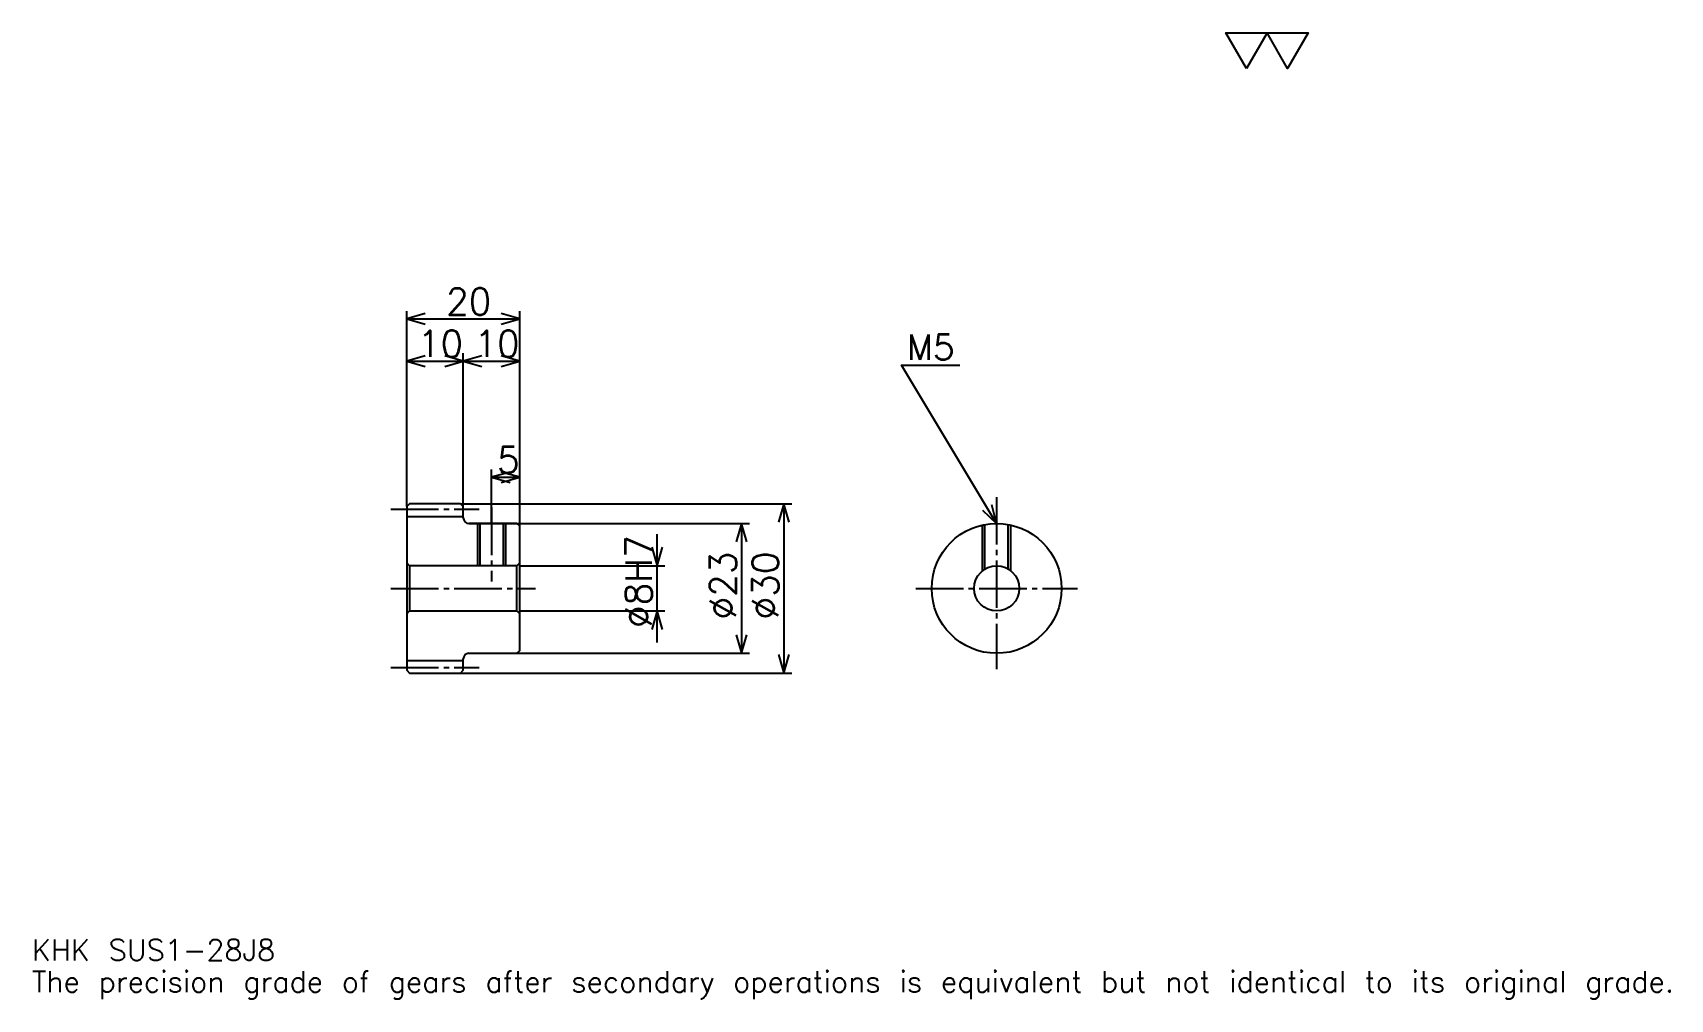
# Model space of a CAD drawing. Extents: x 10 to 299, y 3 to 175.
import ezdxf

# ---------------------------------------------------------------- set-up
doc = ezdxf.new("R2010")
doc.units = 0
doc.linetypes.add('DASHDOT', pattern=[11.217392, 8.413043, -0.934783, 0.934783, -0.934783])
doc.layers.get('0').update_dxf_attribs({"linetype": 'CONTINUOUS'})
doc.layers.add('DASHDOT', color=6, linetype='DASHDOT')
doc.styles.add('KANJI', font='TXT', dxfattribs={"bigfont": 'BIGFONT'})

msp = doc.modelspace()

# ---------------------------------------------------------------- linework, layer by layer
at = {"color": 5}
for p, q in [((75.717392, 91.184784), (75.717392, 125.304352)), ((95.717392, 91.184784), (95.717392, 125.304352)), ((75.717392, 123.902176), (95.717392, 123.902176)), ((75.717392, 116.423912), (85.717392, 116.423912)), ((85.717392, 91.184784), (85.717392, 117.82608)), ((85.717392, 116.423912), (95.717392, 116.423912)), ((90.717392, 91.184784), (90.717392, 97.260872)), ((90.717392, 95.858696), (95.717392, 95.858696)), ((75.717392, 90.684784), (75.717392, 91.184784)), ((85.217392, 91.184784), (95.717392, 91.184784)), ((85.717392, 90.684784), (85.717392, 91.184784)), ((90.717392, 87.684784), (90.717392, 91.184784)), ((95.717392, 91.184784), (143.858704, 91.184784)), ((95.717392, 87.184784), (95.717392, 91.184784)), ((142.456528, 91.184784), (142.456528, 61.184784)), ((86.717392, 87.684784), (95.717392, 87.684784)), ((95.717392, 87.684784), (136.380432, 87.684784)), ((134.978256, 87.684784), (134.978256, 64.684784)), ((120.021744, 66.576088), (120.021744, 85.79348)), ((95.717392, 80.184784), (121.423912, 80.184784)), ((95.717392, 72.184784), (121.423912, 72.184784)), ((86.717392, 64.684784), (95.717392, 64.684784)), ((95.717392, 64.684784), (136.380432, 64.684784)), ((85.217392, 61.184784), (95.717392, 61.184784)), ((95.717392, 61.184784), (143.858704, 61.184784))]:
    msp.add_line(p, q, dxfattribs=at)
at = {"color": 4}
for p, q in [((75.717392, 88.934784), (85.717392, 88.934784)), ((76.217392, 80.184784), (76.217392, 72.184784)), ((95.217392, 80.184784), (95.717392, 80.684784)), ((95.217392, 72.184784), (95.717392, 71.684784)), ((75.717392, 63.434784), (85.717392, 63.434784))]:
    msp.add_line(p, q, dxfattribs=at)
at = {"color": 7}
msp.add_lwpolyline([(224.347824, 168.260864), (220.702179, 174.580002), (235.284775, 174.580002), (231.63913, 168.260864), (227.993469, 174.580002), (224.347824, 168.260864)], dxfattribs=at)
at = {"color": 5}
for points in [[(78.989128, 124.83696), (75.717392, 123.902176), (78.989128, 122.967392)], [(92.445648, 122.967392), (95.717392, 123.902176), (92.445648, 124.83696)], [(78.989128, 117.358696), (75.717392, 116.423912), (78.989128, 115.489128)], [(82.445656, 115.489128), (85.717392, 116.423912), (82.445656, 117.358696)], [(88.989128, 117.358696), (85.717392, 116.423912), (88.989128, 115.489128)], [(92.445648, 115.489128), (95.717392, 116.423912), (92.445648, 117.358696)], [(180.130432, 87.684784), (163.304352, 115.728264), (173.58696, 115.728264)], [(93.989136, 96.79348), (90.717392, 95.858696), (93.989136, 94.923912)], [(92.445648, 94.923912), (95.717392, 95.858696), (92.445648, 96.79348)], [(143.391312, 87.913048), (142.456528, 91.184784), (141.521744, 87.913048)], [(177.645569, 90.009338), (180.130432, 87.684784), (179.248703, 90.971222)], [(135.91304, 84.413048), (134.978256, 87.684784), (134.043472, 84.413048)], [(119.08696, 83.45652), (120.021744, 80.184784), (120.956528, 83.45652)], [(120.956528, 68.913048), (120.021744, 72.184784), (119.08696, 68.913048)], [(134.043472, 67.95652), (134.978256, 64.684784), (135.91304, 67.95652)], [(141.521744, 64.45652), (142.456528, 61.184784), (143.391312, 64.45652)]]:
    msp.add_lwpolyline(points, dxfattribs=at)
at = {"color": 4}
for points in [[(85.717392, 88.684784), (85.717392, 90.684784), (85.217392, 91.184784), (76.217392, 91.184784), (75.717392, 90.684784), (75.717392, 71.684784)], [(86.717392, 64.684784), (95.217392, 64.684784), (95.717392, 65.184784), (95.717392, 87.184784), (95.217392, 87.684784), (86.717392, 87.684784)], [(88.217392, 87.684784), (88.217392, 80.184784)], [(88.65239, 87.684784), (88.65239, 80.184784)], [(92.782394, 87.684784), (92.782394, 80.184784)], [(93.217392, 87.684784), (93.217392, 80.184784)], [(177.630432, 79.307281), (177.630432, 87.40976)], [(178.06543, 79.610535), (178.06543, 87.497864)], [(182.195435, 79.610535), (182.195435, 87.497864)], [(182.630432, 79.307281), (182.630432, 87.40976)], [(75.717392, 71.684784), (76.217392, 72.184784), (95.217392, 72.184784), (95.217392, 80.184784), (76.217392, 80.184784), (75.717392, 80.684784)], [(75.717392, 71.684784), (75.717392, 61.684784), (76.217392, 61.184784), (85.217392, 61.184784), (85.717392, 61.684784), (85.717392, 63.684784)]]:
    msp.add_lwpolyline(points, dxfattribs=at)
for radius in [11.5, 4]:
    msp.add_circle((180.130432, 76.184784), radius, dxfattribs=at)
for centre, start, end in [((86.717392, 88.684784), 180, 270), ((86.717392, 63.684784), 90, 180)]:
    msp.add_arc(centre, 1, start, end, dxfattribs=at)
at = {"layer": 'DASHDOT', "color": 7}
for p, q in [((72.913048, 90.184784), (88.521744, 90.184784)), ((180.130432, 92.358696), (180.130432, 61.880436)), ((72.913048, 76.184784), (98.521744, 76.184784)), ((165.82608, 76.184784), (194.434784, 76.184784)), ((72.913048, 62.184784), (88.521744, 62.184784))]:
    msp.add_line(p, q, dxfattribs=at)
msp.add_lwpolyline([(90.717392, 90.489136), (90.717392, 77.380432)], dxfattribs=at)

# ---------------------------------------------------------------- texts
at = {"color": 7, "style": 'KANJI'}
for s, height, p in [('20', 4.673913, (82.679352, 124.650002)), ('10', 4.673913, (77.679352, 117.171738)), ('10', 4.673913, (87.679352, 117.171738)), ('M5', 4.486957, (164.239136, 116.66304)), ('5', 4.673913, (91.698372, 96.606522)), ('KHK SUS1-28J8', 3.73913, (9.347826, 10.282609)), ('The precision grade of gears after secondary operations is equivalent but not identical to its original grade.', 3.73913, (9.347826, 4.673913))]:
    msp.add_text(s, height=height, dxfattribs=at).set_placement(p)
for s, p in [('%%c8H7', (119.08696, 69.173912)), ('%%c23', (134.043472, 70.692932)), ('%%c30', (141.521744, 70.692932))]:
    msp.add_text(s, height=4.673913, rotation=90, dxfattribs=at).set_placement(p)

doc.saveas('drawing.dxf')
